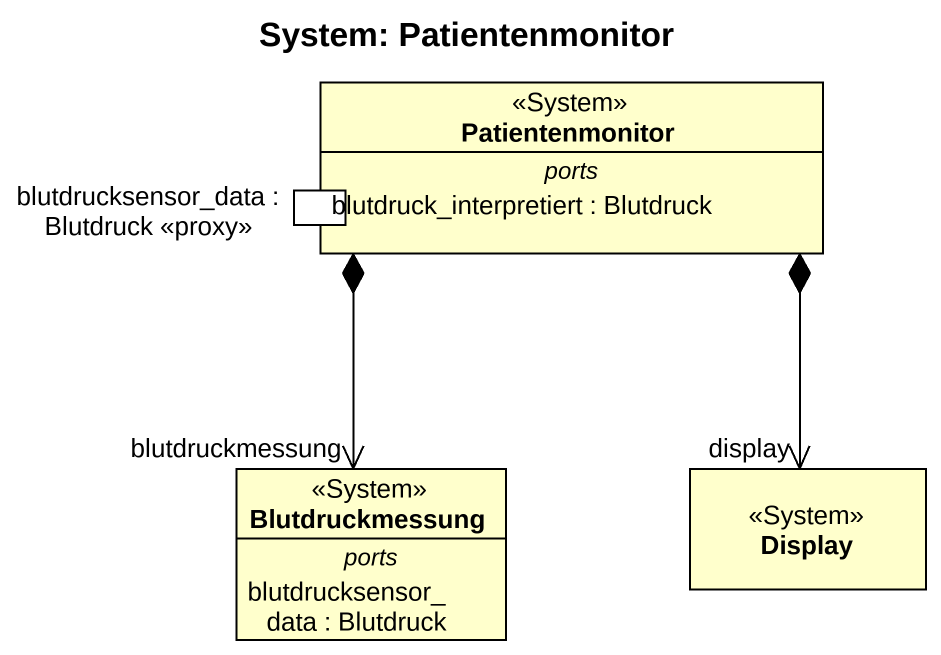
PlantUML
@startuml
title System: Patientenmonitor
hide circle
hide empty members
class Patientenmonitor <<System>> {
  -- ports --
  blutdruck_interpretiert : Blutdruck
  -- ports --
  blutdrucksensor_data : Blutdruck <<proxy>>
}
class Blutdruckmessung <<System>> {
  -- ports --
  blutdrucksensor_data : Blutdruck
}
class Display <<System>>
Patientenmonitor *--> "blutdruckmessung" Blutdruckmessung
Patientenmonitor *--> "display" Display
@enduml
